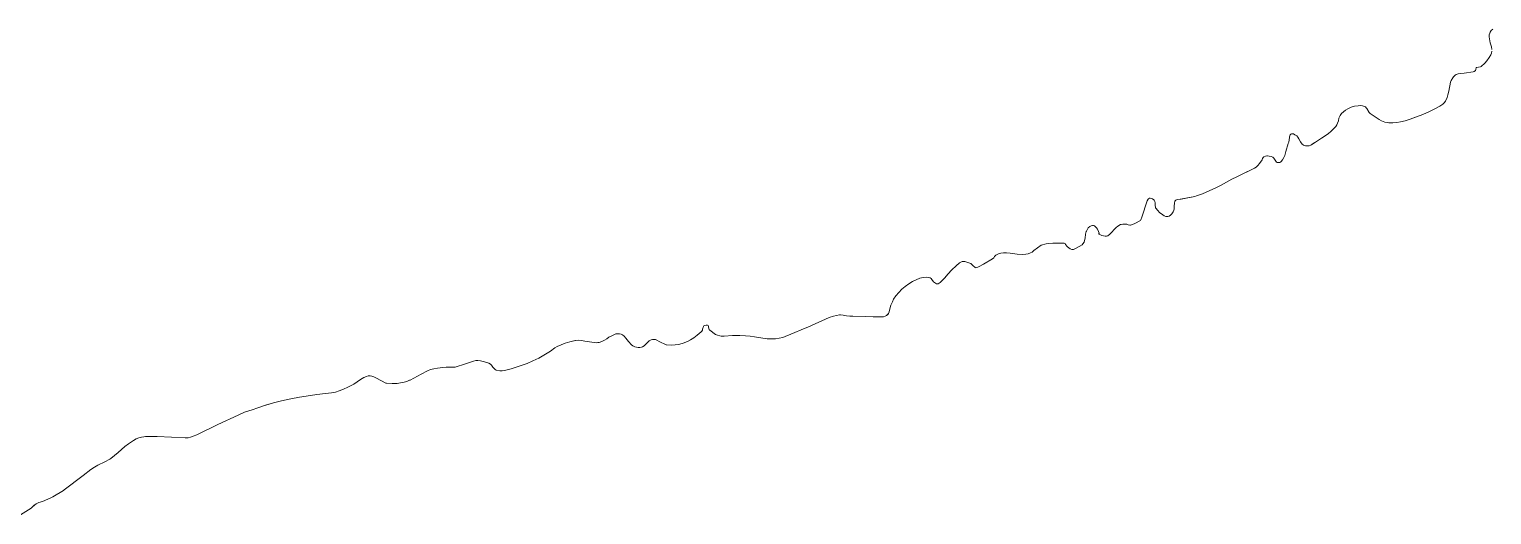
# Model space of a CAD drawing. Header units: metres. Extents: x 3 to 1027712, y 40 to 4430649.
# Drawn here: x 1026012.8 to 1026254.2, y 4427492.4 to 4427572.5 of the extents above; entities that cross this region are included whole.
import ezdxf

# ---------------------------------------------------------------- set-up
doc = ezdxf.new("R2010")
doc.units = ezdxf.units.M
doc.header["$MEASUREMENT"] = 0
doc.layers.add('RN_LIC_5_km', color=7, linetype='Continuous', lineweight=9, true_color=0xe5f2bf)
doc.layers.add('RN_ZEPA_5_km', color=7, linetype='Continuous', lineweight=9, true_color=0xc2d3f2)

msp = doc.modelspace()

# ---------------------------------------------------------------- linework, layer by layer
at = {"layer": 'RN_LIC_5_km'}
for points in [[(1026254.21, 4427569.21), (1026254.13, 4427569.64), (1026253.95, 4427570.3), (1026253.77, 4427571.29), (1026253.78, 4427571.6), (1026253.85, 4427571.9), (1026253.93, 4427572.06), (1026254.1, 4427572.31), (1026254.35, 4427572.52)], [(1026011.3, 4427492.41), (1026013.09, 4427493.49), (1026013.24, 4427493.67), (1026013.6, 4427493.99), (1026013.91, 4427494.2), (1026014.36, 4427494.4), (1026014.92, 4427494.61), (1026016.34, 4427495.19), (1026016.66, 4427495.37), (1026018.4, 4427496.42), (1026018.53, 4427496.52), (1026021.64, 4427498.9), (1026022.9, 4427499.87), (1026023.52, 4427500.27), (1026024.08, 4427500.57), (1026025.23, 4427501.12), (1026026.07, 4427501.58), (1026026.23, 4427501.69), (1026026.84, 4427502.16), (1026027.43, 4427502.69), (1026028.54, 4427503.65), (1026029.16, 4427504.13), (1026029.94, 4427504.65), (1026030.43, 4427504.92), (1026030.83, 4427505.1), (1026031.26, 4427505.23), (1026031.66, 4427505.28), (1026031.97, 4427505.3), (1026032.21, 4427505.32), (1026032.42, 4427505.32), (1026033.88, 4427505.3), (1026036.22, 4427505.2), (1026038.5, 4427505.08), (1026038.97, 4427505.11), (1026039.36, 4427505.2), (1026039.81, 4427505.35), (1026040.41, 4427505.62), (1026043.91, 4427507.32), (1026047.27, 4427508.85), (1026048.29, 4427509.33), (1026048.82, 4427509.52), (1026049.74, 4427509.8), (1026050.31, 4427509.98), (1026051.74, 4427510.47), (1026051.8, 4427510.48), (1026053.07, 4427510.86), (1026054.41, 4427511.2), (1026055.92, 4427511.53), (1026057.39, 4427511.81), (1026059.2, 4427512.1), (1026060.25, 4427512.26), (1026061.67, 4427512.4), (1026062.66, 4427512.53), (1026063.3, 4427512.65), (1026063.93, 4427512.85), (1026064.65, 4427513.12), (1026065.35, 4427513.45), (1026066.24, 4427513.91), (1026066.34, 4427513.96), (1026066.87, 4427514.32), (1026067.46, 4427514.73), (1026067.97, 4427515.03), (1026068.45, 4427515.24), (1026068.72, 4427515.33), (1026069.05, 4427515.35), (1026069.3, 4427515.3), (1026069.64, 4427515.17), (1026070.07, 4427514.93), (1026071.63, 4427514.14), (1026071.73, 4427514.14), (1026072.66, 4427514.08), (1026073.47, 4427514.09), (1026074.03, 4427514.15), (1026074.44, 4427514.24), (1026075.09, 4427514.42), (1026075.54, 4427514.6), (1026075.62, 4427514.64), (1026077.44, 4427515.63), (1026078.5, 4427516.16), (1026079.01, 4427516.35), (1026079.53, 4427516.49), (1026080.16, 4427516.6), (1026081.05, 4427516.71), (1026081.59, 4427516.77), (1026082.06, 4427516.76), (1026083.06, 4427516.78), (1026083.25, 4427516.83), (1026084.61, 4427517.28), (1026086.07, 4427517.77), (1026086.5, 4427517.85), (1026086.8, 4427517.86), (1026087.25, 4427517.81), (1026087.71, 4427517.71), (1026088.31, 4427517.52), (1026088.62, 4427517.41), (1026088.89, 4427517.24), (1026089.04, 4427517.09), (1026089.31, 4427516.75), (1026089.68, 4427516.38), (1026089.86, 4427516.29), (1026090.46, 4427516.17), (1026090.81, 4427516.15), (1026091.21, 4427516.19), (1026091.44, 4427516.25), (1026092.29, 4427516.49), (1026093.99, 4427517.02), (1026094.95, 4427517.38), (1026095.87, 4427517.78), (1026096.87, 4427518.27), (1026097.99, 4427518.88), (1026098.28, 4427519.06), (1026098.78, 4427519.42), (1026099.52, 4427519.96), (1026099.89, 4427520.17), (1026100.55, 4427520.47), (1026101.22, 4427520.72), (1026102.01, 4427520.94), (1026102.9, 4427521.14), (1026102.96, 4427521.16), (1026103.49, 4427521.19), (1026103.92, 4427521.16), (1026104.47, 4427521.07), (1026106.42, 4427520.79), (1026106.63, 4427520.81), (1026106.83, 4427520.85), (1026107.3, 4427521), (1026107.72, 4427521.19), (1026108.12, 4427521.42), (1026108.46, 4427521.69), (1026108.81, 4427521.9), (1026109.24, 4427522.12), (1026109.58, 4427522.24), (1026109.88, 4427522.28), (1026110.2, 4427522.28), (1026110.45, 4427522.2), (1026110.68, 4427522.08), (1026110.97, 4427521.85), (1026111.24, 4427521.54), (1026111.69, 4427520.97), (1026112.17, 4427520.44), (1026112.4, 4427520.27), (1026112.74, 4427520.12), (1026113.28, 4427520.02), (1026113.58, 4427520.02), (1026113.85, 4427520.08), (1026114.01, 4427520.14), (1026114.28, 4427520.3), (1026114.46, 4427520.44), (1026114.65, 4427520.66), (1026114.96, 4427521.02), (1026115.12, 4427521.13), (1026115.4, 4427521.27), (1026115.67, 4427521.34), (1026115.81, 4427521.35), (1026116.12, 4427521.3), (1026116.37, 4427521.21), (1026116.75, 4427521), (1026117.89, 4427520.46), (1026117.93, 4427520.47), (1026118.8, 4427520.41), (1026119.38, 4427520.43), (1026119.96, 4427520.5), (1026120.53, 4427520.64), (1026120.73, 4427520.7), (1026121.4, 4427520.97), (1026121.94, 4427521.27), (1026122.45, 4427521.6), (1026123.02, 4427522.05), (1026123.66, 4427522.59), (1026123.78, 4427522.71), (1026123.88, 4427522.88), (1026123.92, 4427523.04), (1026124.05, 4427523.49), (1026124.13, 4427523.56), (1026124.29, 4427523.64), (1026124.51, 4427523.68), (1026124.72, 4427523.67), (1026124.83, 4427523.61), (1026124.88, 4427523.52), (1026124.9, 4427523.39), (1026124.99, 4427522.92), (1026125.09, 4427522.84), (1026126.06, 4427522.16), (1026126.38, 4427522.02), (1026126.75, 4427521.91), (1026127, 4427521.9), (1026127.5, 4427521.9), (1026128.84, 4427521.96), (1026130.05, 4427521.96), (1026130.97, 4427521.95), (1026131.78, 4427521.87), (1026132.48, 4427521.76), (1026134.55, 4427521.44), (1026135.06, 4427521.42), (1026135.95, 4427521.45), (1026136.56, 4427521.53), (1026137.16, 4427521.67), (1026137.56, 4427521.81), (1026138.49, 4427522.18), (1026140.86, 4427523.18), (1026141.28, 4427523.37), (1026144.82, 4427524.94), (1026145.55, 4427525.2), (1026146.02, 4427525.31), (1026146.53, 4427525.38), (1026146.7, 4427525.39), (1026147.13, 4427525.35), (1026147.65, 4427525.25), (1026148.22, 4427525.18), (1026148.74, 4427525.16), (1026150.8, 4427525.13), (1026152.08, 4427525.07), (1026153.29, 4427525.05), (1026153.79, 4427525.09), (1026154.07, 4427525.16), (1026154.27, 4427525.27), (1026154.47, 4427525.44), (1026154.58, 4427525.62), (1026154.64, 4427525.72), (1026154.76, 4427526.14), (1026155, 4427526.98), (1026155.24, 4427527.56), (1026155.45, 4427527.96), (1026155.84, 4427528.53), (1026156.3, 4427529.08), (1026156.82, 4427529.61), (1026157.38, 4427530.09), (1026157.96, 4427530.52), (1026158.57, 4427530.9), (1026159.19, 4427531.2), (1026159.78, 4427531.43), (1026160.35, 4427531.57), (1026160.88, 4427531.6), (1026161.2, 4427531.58), (1026161.5, 4427531.49), (1026161.63, 4427531.38), (1026161.74, 4427531.22), (1026162.04, 4427530.85), (1026162.21, 4427530.71), (1026162.55, 4427530.49), (1026162.66, 4427530.49), (1026162.8, 4427530.52), (1026162.98, 4427530.62), (1026163.14, 4427530.75), (1026163.58, 4427531.16), (1026163.89, 4427531.52), (1026164.39, 4427532.1), (1026165.08, 4427532.85), (1026165.76, 4427533.5), (1026166.34, 4427533.97), (1026166.52, 4427534.11), (1026166.74, 4427534.2), (1026166.94, 4427534.22), (1026167.21, 4427534.19), (1026167.54, 4427534.1), (1026168.02, 4427533.92), (1026168.18, 4427533.86), (1026168.38, 4427533.7), (1026168.54, 4427533.52), (1026168.9, 4427533.2), (1026169.03, 4427533.17), (1026169.34, 4427533.25), (1026169.59, 4427533.37), (1026170.3, 4427533.77), (1026171.8, 4427534.64), (1026171.98, 4427534.82), (1026172.09, 4427535), (1026172.32, 4427535.25), (1026172.86, 4427535.5), (1026173.14, 4427535.58), (1026173.59, 4427535.63), (1026174.06, 4427535.63), (1026174.7, 4427535.57), (1026175.84, 4427535.43), (1026176.8, 4427535.36), (1026177.25, 4427535.39), (1026177.68, 4427535.47), (1026178.04, 4427535.61), (1026178.31, 4427535.76), (1026178.62, 4427536.02), (1026179.81, 4427536.9), (1026180.62, 4427537.12), (1026181.06, 4427537.19), (1026181.73, 4427537.22), (1026182.14, 4427537.25), (1026183.41, 4427537.25), (1026183.58, 4427537.24), (1026183.75, 4427537.15), (1026183.84, 4427537.03), (1026184.09, 4427536.68), (1026184.17, 4427536.61), (1026184.6, 4427536.3), (1026184.85, 4427536.18), (1026184.98, 4427536.16), (1026185.17, 4427536.19), (1026185.35, 4427536.27), (1026185.57, 4427536.38), (1026186.57, 4427536.97), (1026186.71, 4427537.11), (1026186.89, 4427537.41), (1026186.98, 4427537.65), (1026187.07, 4427538.03), (1026187.15, 4427538.69), (1026187.26, 4427539.13), (1026187.3, 4427539.23), (1026187.52, 4427539.63), (1026187.59, 4427539.74), (1026187.82, 4427539.96), (1026188.04, 4427540.08), (1026188.28, 4427540.15), (1026188.47, 4427540.13), (1026188.61, 4427540.07), (1026188.66, 4427540.04), (1026188.92, 4427539.77), (1026189.09, 4427539.52), (1026189.26, 4427539.17), (1026189.37, 4427538.88), (1026189.34, 4427538.81), (1026189.34, 4427538.76), (1026189.4, 4427538.69), (1026189.59, 4427538.58), (1026189.83, 4427538.49), (1026190.35, 4427538.38), (1026190.58, 4427538.38), (1026190.8, 4427538.46), (1026191.13, 4427538.7), (1026192.2, 4427539.8), (1026192.48, 4427540.01), (1026192.93, 4427540.28), (1026193.02, 4427540.33), (1026193.28, 4427540.38), (1026193.55, 4427540.38), (1026193.94, 4427540.34), (1026194.16, 4427540.25), (1026194.44, 4427540.18), (1026194.58, 4427540.19), (1026194.91, 4427540.28), (1026195.29, 4427540.45), (1026196.18, 4427540.95), (1026196.25, 4427541.06), (1026196.43, 4427541.53), (1026197.33, 4427544.2), (1026197.48, 4427544.49), (1026197.53, 4427544.55), (1026197.67, 4427544.64), (1026197.8, 4427544.65), (1026197.99, 4427544.62), (1026198.2, 4427544.53), (1026198.4, 4427544.38), (1026198.47, 4427544.31), (1026198.57, 4427544.11), (1026198.62, 4427543.88), (1026198.62, 4427543.55), (1026198.7, 4427543.06), (1026198.77, 4427542.94), (1026198.99, 4427542.65), (1026199.4, 4427542.25), (1026199.68, 4427542.04), (1026200.13, 4427541.75), (1026200.41, 4427541.64), (1026200.52, 4427541.62), (1026200.74, 4427541.64), (1026200.93, 4427541.7), (1026201.15, 4427541.85), (1026201.4, 4427542.09), (1026201.62, 4427542.37), (1026201.73, 4427542.65), (1026201.74, 4427542.82), (1026201.75, 4427543.25), (1026201.8, 4427543.88), (1026201.87, 4427544.09), (1026201.9, 4427544.14), (1026202.04, 4427544.3), (1026202.17, 4427544.36), (1026202.39, 4427544.42), (1026202.77, 4427544.46), (1026202.93, 4427544.49), (1026205.15, 4427544.92), (1026205.44, 4427545.02), (1026206.45, 4427545.39), (1026207.56, 4427545.85), (1026208.75, 4427546.41), (1026209.43, 4427546.76), (1026211.31, 4427547.76), (1026212.09, 4427548.19), (1026213, 4427548.62), (1026215.03, 4427549.58), (1026215.31, 4427549.78), (1026215.55, 4427550.02), (1026215.84, 4427550.39), (1026216.27, 4427551), (1026216.36, 4427551.22), (1026216.44, 4427551.34), (1026216.58, 4427551.45), (1026216.83, 4427551.56), (1026217.05, 4427551.61), (1026217.15, 4427551.62), (1026217.47, 4427551.6), (1026217.75, 4427551.51), (1026218.05, 4427551.39), (1026218.21, 4427551.26), (1026218.68, 4427550.59), (1026218.78, 4427550.55), (1026219, 4427550.52), (1026219.2, 4427550.55), (1026219.37, 4427550.64), (1026219.43, 4427550.69), (1026219.63, 4427550.97), (1026219.87, 4427551.37), (1026220.02, 4427551.71), (1026220.22, 4427552.35), (1026220.61, 4427553.67), (1026220.67, 4427553.91), (1026220.79, 4427554.64), (1026220.83, 4427554.77), (1026220.94, 4427555.08), (1026221.03, 4427555.21), (1026221.14, 4427555.29), (1026221.27, 4427555.29), (1026221.45, 4427555.24), (1026221.71, 4427555.11), (1026222, 4427554.92), (1026222.2, 4427554.71), (1026222.36, 4427554.45), (1026222.61, 4427553.95), (1026222.88, 4427553.57), (1026223.05, 4427553.43), (1026223.14, 4427553.4), (1026223.43, 4427553.3), (1026223.75, 4427553.28), (1026224.07, 4427553.31), (1026224.33, 4427553.4), (1026224.5, 4427553.49), (1026224.9, 4427553.76), (1026225.11, 4427553.9), (1026226.11, 4427554.53), (1026227.17, 4427555.26), (1026227.7, 4427555.69), (1026228.14, 4427556.13), (1026228.43, 4427556.45), (1026228.62, 4427556.75), (1026228.74, 4427557.05), (1026228.88, 4427557.43), (1026228.97, 4427557.83), (1026229.04, 4427558.07), (1026229.16, 4427558.3), (1026229.4, 4427558.61), (1026229.7, 4427558.92), (1026230.05, 4427559.18), (1026230.44, 4427559.41), (1026231, 4427559.65), (1026231.56, 4427559.83), (1026232.13, 4427559.91), (1026232.52, 4427559.92), (1026232.88, 4427559.88), (1026233.19, 4427559.79), (1026233.35, 4427559.72), (1026233.47, 4427559.57), (1026233.55, 4427559.42), (1026233.93, 4427558.76), (1026234.1, 4427558.63), (1026235.61, 4427557.61), (1026235.97, 4427557.43), (1026236.55, 4427557.21), (1026236.95, 4427557.11), (1026237.22, 4427557.09), (1026237.86, 4427557.08), (1026238.5, 4427557.14), (1026239.14, 4427557.24), (1026239.89, 4427557.42), (1026240.72, 4427557.67), (1026241.02, 4427557.78), (1026242.79, 4427558.45), (1026243.92, 4427558.94), (1026244.9, 4427559.43), (1026245.64, 4427559.85), (1026246.1, 4427560.17), (1026246.35, 4427560.4), (1026246.57, 4427560.68), (1026246.62, 4427560.77), (1026246.84, 4427561.27), (1026246.96, 4427561.7), (1026247.08, 4427562.32), (1026247.4, 4427563.82), (1026247.51, 4427564.08), (1026247.75, 4427564.53), (1026247.85, 4427564.65), (1026248.14, 4427564.94), (1026248.31, 4427565.04), (1026248.62, 4427565.15), (1026249.05, 4427565.24), (1026249.65, 4427565.29), (1026251.12, 4427565.48), (1026251.31, 4427565.55), (1026251.53, 4427565.71), (1026251.56, 4427565.81), (1026251.56, 4427565.95), (1026251.61, 4427566.17), (1026251.67, 4427566.2), (1026252.34, 4427566.31), (1026252.46, 4427566.4), (1026253.03, 4427566.93), (1026253.39, 4427567.34), (1026253.77, 4427567.84), (1026254.06, 4427568.31), (1026254.17, 4427568.59), (1026254.21, 4427568.89)]]:
    msp.add_lwpolyline(points, dxfattribs=at)
at = {"layer": 'RN_ZEPA_5_km'}
for points in [[(1026254.21, 4427569.21), (1026254.13, 4427569.64), (1026253.95, 4427570.3), (1026253.77, 4427571.29), (1026253.77, 4427571.6), (1026253.85, 4427571.9), (1026253.92, 4427572.06), (1026254.1, 4427572.31), (1026254.35, 4427572.52)], [(1026011.3, 4427492.41), (1026013.09, 4427493.49), (1026013.24, 4427493.67), (1026013.59, 4427493.99), (1026013.91, 4427494.2), (1026014.36, 4427494.4), (1026014.92, 4427494.61), (1026016.34, 4427495.19), (1026016.66, 4427495.37), (1026018.4, 4427496.42), (1026018.53, 4427496.52), (1026021.64, 4427498.9), (1026022.9, 4427499.87), (1026023.52, 4427500.27), (1026024.08, 4427500.57), (1026025.23, 4427501.12), (1026026.07, 4427501.58), (1026026.23, 4427501.69), (1026026.84, 4427502.16), (1026027.43, 4427502.69), (1026028.54, 4427503.65), (1026029.16, 4427504.13), (1026029.94, 4427504.65), (1026030.43, 4427504.92), (1026030.83, 4427505.1), (1026031.26, 4427505.23), (1026031.66, 4427505.28), (1026032.21, 4427505.32), (1026032.42, 4427505.32), (1026033.88, 4427505.3), (1026036.22, 4427505.2), (1026038.5, 4427505.08), (1026038.97, 4427505.11), (1026039.36, 4427505.2), (1026039.81, 4427505.35), (1026040.41, 4427505.62), (1026043.91, 4427507.32), (1026047.27, 4427508.85), (1026048.29, 4427509.33), (1026048.82, 4427509.52), (1026049.74, 4427509.8), (1026050.31, 4427509.98), (1026051.74, 4427510.47), (1026053.07, 4427510.86), (1026054.41, 4427511.2), (1026055.92, 4427511.53), (1026057.39, 4427511.81), (1026059.2, 4427512.1), (1026060.25, 4427512.26), (1026061.67, 4427512.4), (1026062.66, 4427512.53), (1026063.3, 4427512.65), (1026063.93, 4427512.85), (1026064.65, 4427513.12), (1026065.35, 4427513.45), (1026066.24, 4427513.91), (1026066.34, 4427513.96), (1026066.87, 4427514.32), (1026067.46, 4427514.73), (1026067.97, 4427515.03), (1026068.45, 4427515.24), (1026068.72, 4427515.33), (1026069.05, 4427515.35), (1026069.3, 4427515.3), (1026069.64, 4427515.17), (1026070.07, 4427514.93), (1026071.63, 4427514.14), (1026071.73, 4427514.14), (1026072.66, 4427514.08), (1026073.47, 4427514.09), (1026074.03, 4427514.15), (1026074.44, 4427514.24), (1026075.09, 4427514.42), (1026075.54, 4427514.6), (1026075.62, 4427514.64), (1026077.44, 4427515.63), (1026078.5, 4427516.16), (1026079.01, 4427516.35), (1026079.53, 4427516.49), (1026080.16, 4427516.6), (1026081.05, 4427516.71), (1026081.59, 4427516.77), (1026082.06, 4427516.76), (1026083.06, 4427516.78), (1026083.25, 4427516.83), (1026084.61, 4427517.28), (1026086.07, 4427517.77), (1026086.5, 4427517.85), (1026086.8, 4427517.86), (1026087.25, 4427517.81), (1026087.71, 4427517.71), (1026088.31, 4427517.52), (1026088.62, 4427517.41), (1026088.89, 4427517.24), (1026089.04, 4427517.09), (1026089.31, 4427516.75), (1026089.68, 4427516.38), (1026089.86, 4427516.29), (1026090.46, 4427516.17), (1026090.81, 4427516.15), (1026091.21, 4427516.19), (1026091.44, 4427516.25), (1026092.29, 4427516.49), (1026093.99, 4427517.02), (1026094.95, 4427517.38), (1026095.87, 4427517.78), (1026096.87, 4427518.27), (1026097.98, 4427518.88), (1026098.28, 4427519.06), (1026098.78, 4427519.42), (1026099.52, 4427519.96), (1026099.89, 4427520.17), (1026100.55, 4427520.47), (1026101.22, 4427520.72), (1026102.01, 4427520.94), (1026102.96, 4427521.16), (1026103.49, 4427521.19), (1026103.92, 4427521.16), (1026104.46, 4427521.07), (1026106.41, 4427520.79), (1026106.63, 4427520.81), (1026106.83, 4427520.85), (1026107.3, 4427521), (1026107.72, 4427521.19), (1026108.12, 4427521.42), (1026108.46, 4427521.69), (1026108.81, 4427521.9), (1026109.24, 4427522.12), (1026109.58, 4427522.24), (1026109.87, 4427522.28), (1026110.2, 4427522.28), (1026110.45, 4427522.2), (1026110.68, 4427522.08), (1026110.97, 4427521.85), (1026111.24, 4427521.54), (1026111.69, 4427520.97), (1026112.17, 4427520.44), (1026112.4, 4427520.27), (1026112.74, 4427520.12), (1026113.27, 4427520.02), (1026113.58, 4427520.02), (1026113.85, 4427520.08), (1026114.01, 4427520.14), (1026114.28, 4427520.3), (1026114.46, 4427520.44), (1026114.65, 4427520.66), (1026114.96, 4427521.02), (1026115.12, 4427521.13), (1026115.4, 4427521.27), (1026115.67, 4427521.34), (1026115.81, 4427521.35), (1026116.12, 4427521.3), (1026116.37, 4427521.21), (1026116.75, 4427521), (1026117.89, 4427520.46), (1026117.93, 4427520.47), (1026118.8, 4427520.41), (1026119.38, 4427520.43), (1026119.96, 4427520.5), (1026120.53, 4427520.64), (1026120.73, 4427520.7), (1026121.4, 4427520.97), (1026121.94, 4427521.27), (1026122.45, 4427521.6), (1026123.02, 4427522.05), (1026123.66, 4427522.59), (1026123.78, 4427522.71), (1026123.88, 4427522.88), (1026123.92, 4427523.04), (1026124.05, 4427523.49), (1026124.13, 4427523.56), (1026124.28, 4427523.64), (1026124.51, 4427523.68), (1026124.72, 4427523.67), (1026124.83, 4427523.61), (1026124.88, 4427523.52), (1026124.89, 4427523.39), (1026124.99, 4427522.92), (1026125.09, 4427522.84), (1026126.06, 4427522.16), (1026126.37, 4427522.02), (1026126.75, 4427521.91), (1026127, 4427521.9), (1026127.5, 4427521.9), (1026128.84, 4427521.96), (1026130.97, 4427521.95), (1026131.78, 4427521.87), (1026132.48, 4427521.76), (1026134.55, 4427521.44), (1026135.06, 4427521.42), (1026135.95, 4427521.45), (1026136.56, 4427521.53), (1026137.16, 4427521.67), (1026137.56, 4427521.81), (1026138.49, 4427522.18), (1026140.86, 4427523.18), (1026141.28, 4427523.37), (1026144.82, 4427524.94), (1026145.55, 4427525.2), (1026146.02, 4427525.31), (1026146.53, 4427525.38), (1026146.7, 4427525.39), (1026147.13, 4427525.35), (1026147.65, 4427525.25), (1026148.22, 4427525.18), (1026148.74, 4427525.16), (1026150.79, 4427525.13), (1026152.08, 4427525.07), (1026153.29, 4427525.05), (1026153.79, 4427525.09), (1026154.07, 4427525.16), (1026154.27, 4427525.27), (1026154.46, 4427525.44), (1026154.58, 4427525.62), (1026154.64, 4427525.72), (1026155, 4427526.98), (1026155.24, 4427527.56), (1026155.45, 4427527.96), (1026155.84, 4427528.53), (1026156.3, 4427529.08), (1026156.82, 4427529.61), (1026157.38, 4427530.09), (1026157.96, 4427530.52), (1026158.57, 4427530.9), (1026159.19, 4427531.2), (1026159.78, 4427531.43), (1026160.35, 4427531.57), (1026160.88, 4427531.6), (1026161.2, 4427531.58), (1026161.5, 4427531.49), (1026161.63, 4427531.38), (1026161.74, 4427531.22), (1026162.04, 4427530.85), (1026162.21, 4427530.71), (1026162.55, 4427530.49), (1026162.66, 4427530.49), (1026162.8, 4427530.52), (1026162.98, 4427530.62), (1026163.14, 4427530.75), (1026163.58, 4427531.16), (1026163.89, 4427531.52), (1026164.38, 4427532.1), (1026165.08, 4427532.85), (1026165.76, 4427533.5), (1026166.34, 4427533.97), (1026166.52, 4427534.11), (1026166.74, 4427534.2), (1026166.94, 4427534.22), (1026167.21, 4427534.19), (1026167.54, 4427534.1), (1026168.18, 4427533.86), (1026168.38, 4427533.7), (1026168.54, 4427533.52), (1026168.9, 4427533.2), (1026169.03, 4427533.17), (1026169.34, 4427533.25), (1026169.59, 4427533.37), (1026170.3, 4427533.77), (1026171.8, 4427534.64), (1026171.98, 4427534.82), (1026172.09, 4427535), (1026172.32, 4427535.25), (1026172.85, 4427535.5), (1026173.14, 4427535.58), (1026173.59, 4427535.63), (1026174.06, 4427535.63), (1026174.7, 4427535.57), (1026175.84, 4427535.43), (1026176.8, 4427535.36), (1026177.25, 4427535.39), (1026177.68, 4427535.47), (1026178.04, 4427535.61), (1026178.31, 4427535.76), (1026178.62, 4427536.02), (1026179.81, 4427536.9), (1026180.62, 4427537.12), (1026181.06, 4427537.19), (1026181.73, 4427537.22), (1026182.14, 4427537.25), (1026183.41, 4427537.25), (1026183.58, 4427537.24), (1026183.75, 4427537.15), (1026183.84, 4427537.03), (1026184.09, 4427536.68), (1026184.17, 4427536.61), (1026184.6, 4427536.3), (1026184.85, 4427536.18), (1026184.98, 4427536.16), (1026185.17, 4427536.19), (1026185.35, 4427536.27), (1026185.57, 4427536.38), (1026186.57, 4427536.97), (1026186.7, 4427537.11), (1026186.89, 4427537.41), (1026186.98, 4427537.65), (1026187.07, 4427538.03), (1026187.15, 4427538.69), (1026187.26, 4427539.13), (1026187.3, 4427539.23), (1026187.52, 4427539.63), (1026187.59, 4427539.74), (1026187.82, 4427539.96), (1026188.04, 4427540.08), (1026188.28, 4427540.15), (1026188.47, 4427540.13), (1026188.61, 4427540.07), (1026188.66, 4427540.04), (1026188.92, 4427539.77), (1026189.09, 4427539.52), (1026189.26, 4427539.17), (1026189.37, 4427538.88), (1026189.34, 4427538.81), (1026189.34, 4427538.76), (1026189.39, 4427538.69), (1026189.59, 4427538.58), (1026189.83, 4427538.49), (1026190.35, 4427538.38), (1026190.58, 4427538.38), (1026190.8, 4427538.46), (1026191.13, 4427538.7), (1026192.2, 4427539.8), (1026192.48, 4427540.01), (1026192.93, 4427540.28), (1026193.02, 4427540.33), (1026193.28, 4427540.38), (1026193.55, 4427540.38), (1026193.94, 4427540.34), (1026194.16, 4427540.25), (1026194.44, 4427540.18), (1026194.58, 4427540.19), (1026194.91, 4427540.28), (1026195.29, 4427540.45), (1026196.18, 4427540.95), (1026196.25, 4427541.06), (1026196.43, 4427541.53), (1026197.33, 4427544.2), (1026197.48, 4427544.49), (1026197.53, 4427544.55), (1026197.67, 4427544.64), (1026197.8, 4427544.65), (1026197.99, 4427544.62), (1026198.2, 4427544.53), (1026198.39, 4427544.38), (1026198.47, 4427544.31), (1026198.57, 4427544.11), (1026198.62, 4427543.88), (1026198.62, 4427543.55), (1026198.69, 4427543.06), (1026198.77, 4427542.94), (1026198.99, 4427542.65), (1026199.4, 4427542.25), (1026199.68, 4427542.04), (1026200.13, 4427541.75), (1026200.41, 4427541.64), (1026200.52, 4427541.62), (1026200.74, 4427541.64), (1026200.93, 4427541.7), (1026201.15, 4427541.85), (1026201.4, 4427542.09), (1026201.62, 4427542.37), (1026201.73, 4427542.65), (1026201.74, 4427542.82), (1026201.75, 4427543.25), (1026201.8, 4427543.88), (1026201.87, 4427544.09), (1026201.9, 4427544.14), (1026202.04, 4427544.3), (1026202.17, 4427544.36), (1026202.38, 4427544.42), (1026202.77, 4427544.46), (1026205.15, 4427544.92), (1026205.44, 4427545.02), (1026206.45, 4427545.39), (1026207.56, 4427545.85), (1026208.75, 4427546.41), (1026209.43, 4427546.76), (1026211.31, 4427547.76), (1026212.09, 4427548.19), (1026215.03, 4427549.58), (1026215.31, 4427549.78), (1026215.55, 4427550.02), (1026215.84, 4427550.39), (1026216.27, 4427551), (1026216.36, 4427551.22), (1026216.44, 4427551.34), (1026216.58, 4427551.45), (1026216.83, 4427551.56), (1026217.05, 4427551.61), (1026217.15, 4427551.62), (1026217.47, 4427551.6), (1026217.75, 4427551.51), (1026218.05, 4427551.39), (1026218.21, 4427551.26), (1026218.68, 4427550.59), (1026218.78, 4427550.55), (1026219, 4427550.52), (1026219.2, 4427550.55), (1026219.37, 4427550.64), (1026219.43, 4427550.69), (1026219.63, 4427550.97), (1026219.87, 4427551.37), (1026220.02, 4427551.71), (1026220.22, 4427552.35), (1026220.61, 4427553.67), (1026220.67, 4427553.91), (1026220.79, 4427554.64), (1026220.83, 4427554.77), (1026220.94, 4427555.08), (1026221.03, 4427555.21), (1026221.14, 4427555.29), (1026221.27, 4427555.29), (1026221.45, 4427555.24), (1026221.71, 4427555.11), (1026222, 4427554.92), (1026222.2, 4427554.71), (1026222.36, 4427554.45), (1026222.61, 4427553.95), (1026222.88, 4427553.57), (1026223.05, 4427553.43), (1026223.14, 4427553.4), (1026223.43, 4427553.3), (1026223.75, 4427553.28), (1026224.07, 4427553.31), (1026224.33, 4427553.4), (1026224.5, 4427553.49), (1026225.11, 4427553.9), (1026226.11, 4427554.53), (1026227.17, 4427555.26), (1026227.7, 4427555.69), (1026228.14, 4427556.13), (1026228.43, 4427556.45), (1026228.62, 4427556.75), (1026228.74, 4427557.05), (1026228.88, 4427557.43), (1026228.97, 4427557.83), (1026229.04, 4427558.07), (1026229.16, 4427558.3), (1026229.4, 4427558.61), (1026229.7, 4427558.92), (1026230.05, 4427559.18), (1026230.44, 4427559.41), (1026231, 4427559.65), (1026231.56, 4427559.83), (1026232.12, 4427559.91), (1026232.52, 4427559.92), (1026232.88, 4427559.88), (1026233.19, 4427559.79), (1026233.35, 4427559.72), (1026233.47, 4427559.57), (1026233.55, 4427559.42), (1026233.93, 4427558.76), (1026234.1, 4427558.63), (1026235.61, 4427557.61), (1026235.97, 4427557.43), (1026236.55, 4427557.21), (1026236.95, 4427557.11), (1026237.22, 4427557.09), (1026237.86, 4427557.08), (1026238.5, 4427557.14), (1026239.14, 4427557.24), (1026239.89, 4427557.42), (1026240.72, 4427557.67), (1026242.79, 4427558.45), (1026243.92, 4427558.94), (1026244.9, 4427559.43), (1026245.64, 4427559.85), (1026246.1, 4427560.17), (1026246.35, 4427560.4), (1026246.57, 4427560.68), (1026246.62, 4427560.77), (1026246.84, 4427561.27), (1026246.96, 4427561.7), (1026247.08, 4427562.32), (1026247.4, 4427563.82), (1026247.51, 4427564.08), (1026247.75, 4427564.53), (1026247.85, 4427564.65), (1026248.14, 4427564.94), (1026248.31, 4427565.04), (1026248.62, 4427565.15), (1026249.05, 4427565.24), (1026249.65, 4427565.29), (1026251.12, 4427565.48), (1026251.31, 4427565.55), (1026251.53, 4427565.71), (1026251.56, 4427565.81), (1026251.56, 4427565.95), (1026251.61, 4427566.17), (1026251.66, 4427566.2), (1026252.34, 4427566.31), (1026252.46, 4427566.4), (1026253.03, 4427566.93), (1026253.39, 4427567.34), (1026253.77, 4427567.84), (1026254.06, 4427568.31), (1026254.17, 4427568.59), (1026254.21, 4427568.89)]]:
    msp.add_lwpolyline(points, dxfattribs=at)

doc.saveas('drawing.dxf')
